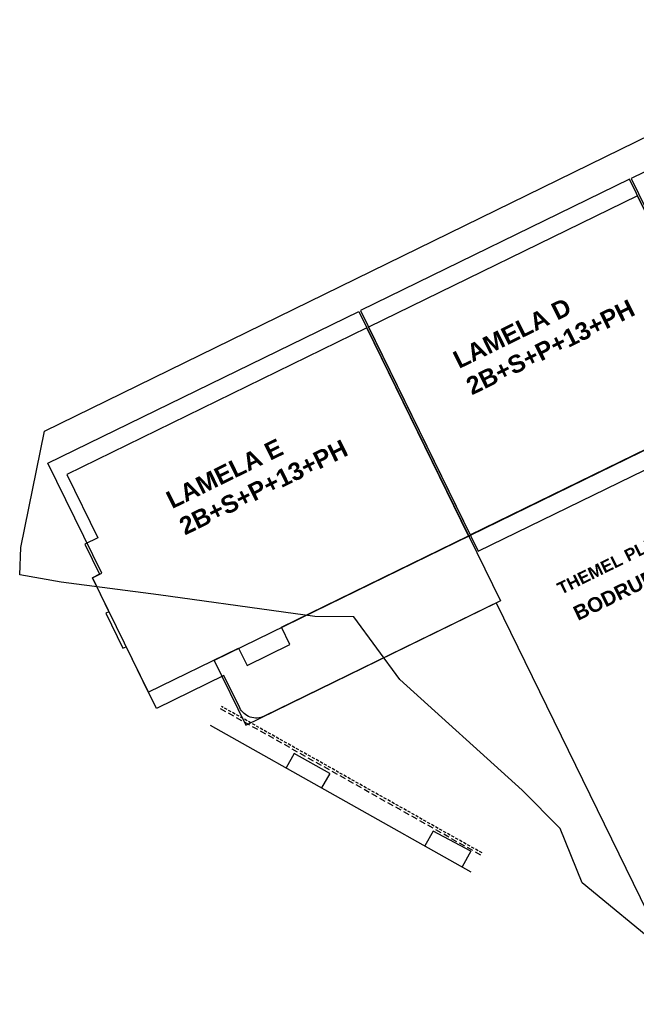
# Model space of a CAD drawing. Header units: metres. Extents: x 7511866 to 7512109, y 4692276 to 4692509.
# Drawn here: x 7511866.1 to 7511916.7, y 4692332.6 to 4692414.4 of the extents above; entities that cross this region are included whole.
import ezdxf

# ---------------------------------------------------------------- set-up
doc = ezdxf.new("R2010")
doc.units = ezdxf.units.M
doc.linetypes.add('DASHED', pattern=[0.75, 0.5, -0.25])
doc.linetypes.add('DASHED2', pattern=[0.375, 0.25, -0.125])
for name, color, linetype, lineweight, true_color in [('A - Bodrumi -1 Polyline_Pen_No__23', 7, 'Continuous', 0, 0xff6600), ('A - Kati karakteristik polyline_Pen_No__8', 7, 'Continuous', 0, 0xa80f02), ('A - objekti 1 gjendja faktike_Pen_No__3', 7, 'Continuous', 0, 0xff6600), ('objekti -xeni', 7, 'Continuous', 0, 0xa80f02), ('objekti xeni terasa', 7, 'Continuous', 0, 0x684066)]:
    doc.layers.add(name, color=color, linetype=linetype, lineweight=lineweight, true_color=true_color)
for name, color, linetype, lineweight in [('A - Bodrumi -2 Polyline_Pen_No__75', 6, 'Continuous', 0), ('objekti -xeni muri', 4, 'Continuous', 0), ('Parcela Baze', 7, 'Continuous', 0)]:
    doc.layers.add(name, color=color, linetype=linetype, lineweight=lineweight)
doc.styles.add('GENERATED_STYLE_1', font='arialbd.ttf')

msp = doc.modelspace()

# ---------------------------------------------------------------- linework, layer by layer
at = {"layer": 'A - Bodrumi -1 Polyline_Pen_No__23', "color": 30, "linetype": 'Continuous', "lineweight": 20, "true_color": 0xff6600}
for points in [[(7511916.218, 4692401.416), (7511925.22, 4692382.997), (7511934.523, 4692371.382), (7511951.633, 4692385.087), (7511943.037, 4692395.819), (7511943.647, 4692396.307), (7511936.343, 4692411.251)], [(7511925.199, 4692382.931), (7511882.027, 4692361.832), (7511884.617, 4692356.531), (7511905.147, 4692366.564), (7511917.569, 4692341.147), (7511924.116, 4692344.347), (7511924.648, 4692343.684), (7511944.016, 4692359.288), (7511943.588, 4692359.823), (7511945.543, 4692361.394), (7511936.394, 4692372.817), (7511934.515, 4692371.312)]]:
    msp.add_lwpolyline(points, close=True, dxfattribs=at)
at = {"layer": 'A - Bodrumi -2 Polyline_Pen_No__75', "color": 6, "linetype": 'Continuous', "lineweight": 20}
msp.add_lwpolyline([(7511903.687, 4692370.804), (7511925.744, 4692381.583), (7511916.084, 4692401.35), (7511894.027, 4692390.57)], close=True, dxfattribs=at)
msp.add_lwpolyline([(7511905.506, 4692366.74), (7511886.122, 4692357.267, -0.414214), (7511884.116, 4692357.956), (7511882.821, 4692360.606), (7511877.273, 4692357.894), (7511872.026, 4692368.631), (7511872.789, 4692369.004), (7511868.376, 4692378.034), (7511893.892, 4692390.504)], format="xyb", close=True, dxfattribs=at)
at = {"layer": 'A - Kati karakteristik polyline_Pen_No__8', "color": 14, "linetype": 'Continuous', "true_color": 0xa80f02}
for points in [[(7511903.029, 4692372.151), (7511920.908, 4692380.889), (7511921.61, 4692379.452), (7511925.788, 4692381.494), (7511916.742, 4692400.002), (7511894.685, 4692389.223)], [(7511876.614, 4692359.242), (7511884.026, 4692362.865), (7511884.733, 4692361.429), (7511888.233, 4692363.14), (7511887.53, 4692364.577), (7511902.894, 4692372.085), (7511894.551, 4692389.157), (7511869.933, 4692377.126), (7511872.48, 4692371.914), (7511871.403, 4692371.387), (7511872.61, 4692368.916), (7511872.026, 4692368.631), (7511873.387, 4692365.846), (7511873.117, 4692365.714), (7511874.523, 4692362.839), (7511874.792, 4692362.971)]]:
    msp.add_lwpolyline(points, close=True, dxfattribs=at)
at = {"layer": 'objekti -xeni', "elevation": 625.513, "flags": 128}
msp.add_lwpolyline([(7511903.111, 4692344.465), (7511881.723, 4692356.506)], dxfattribs=at)
at = {"layer": 'objekti -xeni muri', "color": 4, "linetype": 'DASHED2', "elevation": 625.513, "flags": 128}
msp.add_lwpolyline([(7511903.994, 4692346.034), (7511882.606, 4692358.075)], dxfattribs=at)
at = {"layer": 'objekti xeni terasa', "linetype": 'DASHED', "elevation": 625.513, "flags": 128}
msp.add_lwpolyline([(7511903.896, 4692345.859), (7511882.508, 4692357.9)], dxfattribs=at)
at = {"layer": 'objekti xeni terasa', "flags": 128}
for points, elevation in [([(7511888.574, 4692354.194), (7511887.914, 4692353.021)], 625.041), ([(7511891.497, 4692352.573), (7511888.574, 4692354.194)], 625.052), ([(7511891.497, 4692352.573), (7511890.826, 4692351.381)], 625.052), ([(7511899.977, 4692347.82), (7511899.297, 4692346.612)], 625.03), ([(7511903.078, 4692346.174), (7511899.977, 4692347.82)], 625.03), ([(7511903.078, 4692346.174), (7511902.355, 4692344.89)], 625.03)]:
    msp.add_lwpolyline(points, dxfattribs=dict(at, elevation=elevation))
at = {"layer": 'Parcela Baze', "flags": 128}
for points in [[(7511868.089, 4692380.675), (7511937.066, 4692414.438)], [(7511925.491, 4692332.643), (7511912.211, 4692343.575), (7511910.408, 4692348.042), (7511907.287, 4692351.18), (7511897.246, 4692360.267), (7511893.466, 4692365.435), (7511890.286, 4692365.442), (7511887.703, 4692365.8), (7511877.458, 4692367.218), (7511869.461, 4692368.275), (7511866.082, 4692368.871), (7511866.161, 4692371.131), (7511868.089, 4692380.675)]]:
    msp.add_lwpolyline(points, dxfattribs=at)

# ---------------------------------------------------------------- texts
at = {"layer": 'A - objekti 1 gjendja faktike_Pen_No__3', "color": 0, "linetype": 'Continuous', "lineweight": 18, "attachment_point": 7, "rotation": 26.20856, "style": 'GENERATED_STYLE_1'}
for s, insert, char_height in [('\\A1;LAMELA D\\P2B+S+P+13+PH', (7511903.177, 4692383.587), 1.44603), ('\\A1;LAMELA E\\P2B+S+P+13+PH', (7511879.634, 4692372.08), 1.44603), ('\\A1;BODRUMI NËN PARK', (7511911.875, 4692365.066), 1.2)]:
    msp.add_mtext(s, dxfattribs=dict(at, insert=insert, char_height=char_height))
at = {"layer": 'A - objekti 1 gjendja faktike_Pen_No__3', "color": 30, "linetype": 'Continuous', "lineweight": 18, "true_color": 0xff6600, "insert": (7511910.483, 4692367.224), "char_height": 1, "width": 16.76922, "attachment_point": 7, "rotation": 26.20856, "style": 'GENERATED_STYLE_1'}
msp.add_mtext('\\A1;THEMEL PLLAKË B-1', dxfattribs=at)

doc.saveas('drawing.dxf')
